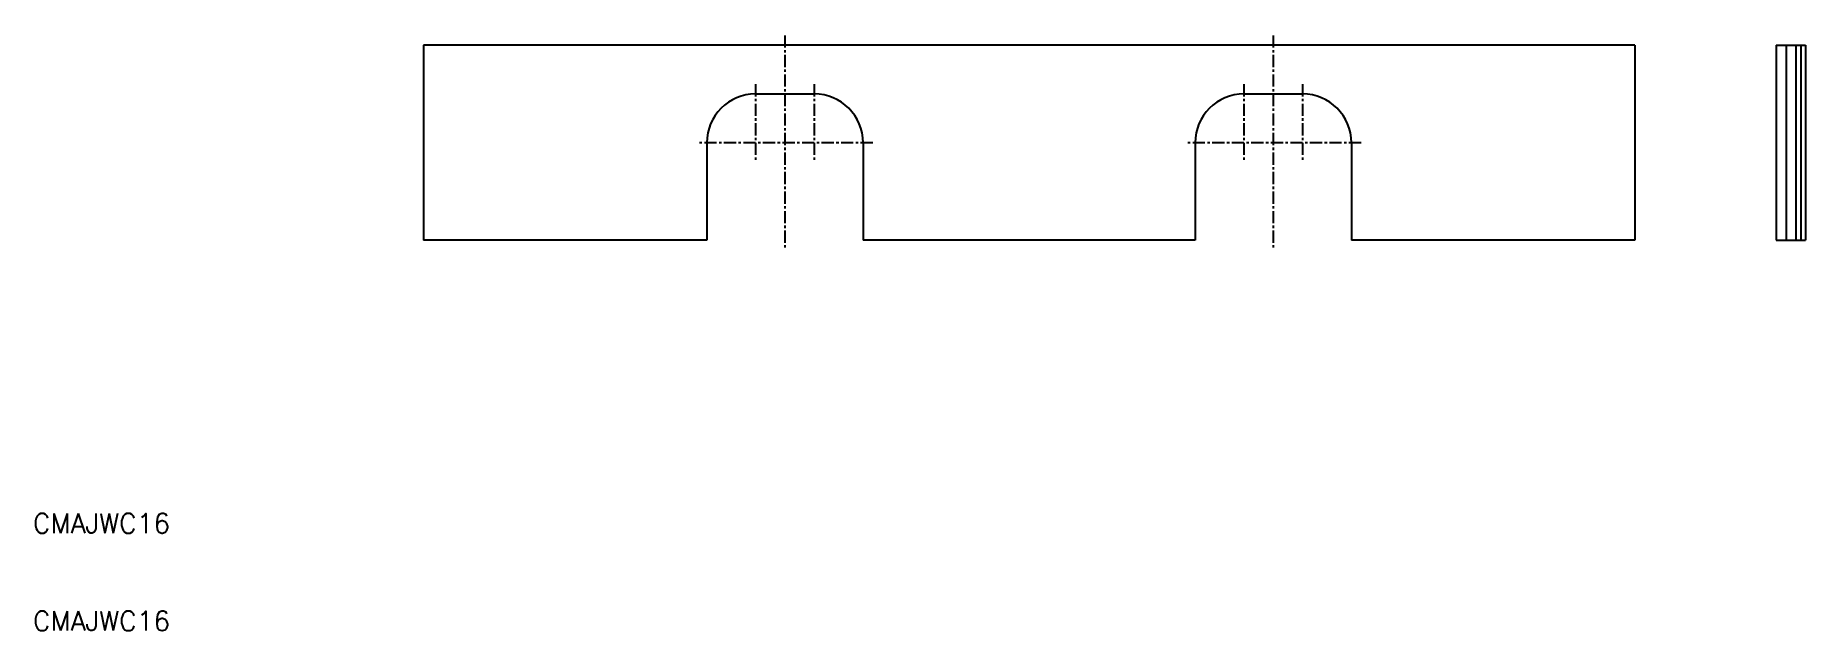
# Model space of a CAD drawing. Extents: x 10 to 192, y 10 to 71.
import ezdxf

# ---------------------------------------------------------------- set-up
doc = ezdxf.new("R2010")
doc.units = 0
doc.linetypes.add('CENTER', pattern=[2, 1.25, -0.25, 0.25, -0.25])
doc.layers.get('0').update_dxf_attribs({"linetype": 'CONTINUOUS'})
doc.layers.add('CENTER', color=1, linetype='CENTER')
doc.styles.get("Standard").update_dxf_attribs({"font": 'txt.shx'})

msp = doc.modelspace()

# ---------------------------------------------------------------- linework, layer by layer
at = {"color": 7, "linetype": 'CONTINUOUS'}
for p, q in [((174, 70), (50, 70)), ((50, 70), (50, 50)), ((174, 70), (174, 50)), ((188.5, 70), (191.5, 70)), ((188.5, 70), (188.5, 50)), ((189.5, 70), (189.5, 50)), ((190.5, 70), (190.5, 50)), ((191, 70), (191, 50)), ((191.5, 70), (191.5, 50)), ((84, 65), (90, 65)), ((134, 65), (140, 65)), ((79, 60), (79, 50)), ((95, 60), (95, 50)), ((129, 60), (129, 50)), ((145, 60), (145, 50)), ((79, 50), (50, 50)), ((129, 50), (95, 50)), ((174, 50), (145, 50)), ((188.5, 50), (191.5, 50))]:
    msp.add_line(p, q, dxfattribs=at)
for centre, start, end in [((84, 60), 90, 180), ((90, 60), 0, 90), ((134, 60), 90, 180), ((140, 60), 0, 90)]:
    msp.add_arc(centre, 5, start, end, dxfattribs=at)
at = {"layer": 'CENTER', "color": 1, "linetype": 'CENTER'}
for p, q in [((87, 71), (87, 49)), ((137, 71), (137, 49)), ((84, 66), (84, 58)), ((90, 66), (90, 58)), ((134, 66), (134, 58)), ((140, 66), (140, 58)), ((96, 60), (78, 60)), ((146, 60), (128, 60))]:
    msp.add_line(p, q, dxfattribs=at)

# ---------------------------------------------------------------- texts
at = {"color": 7, "linetype": 'CONTINUOUS'}
for p in [(10, 20), (10, 10)]:
    msp.add_text('CMAJWC16', height=2, dxfattribs=at).set_placement(p)

doc.saveas('drawing.dxf')
